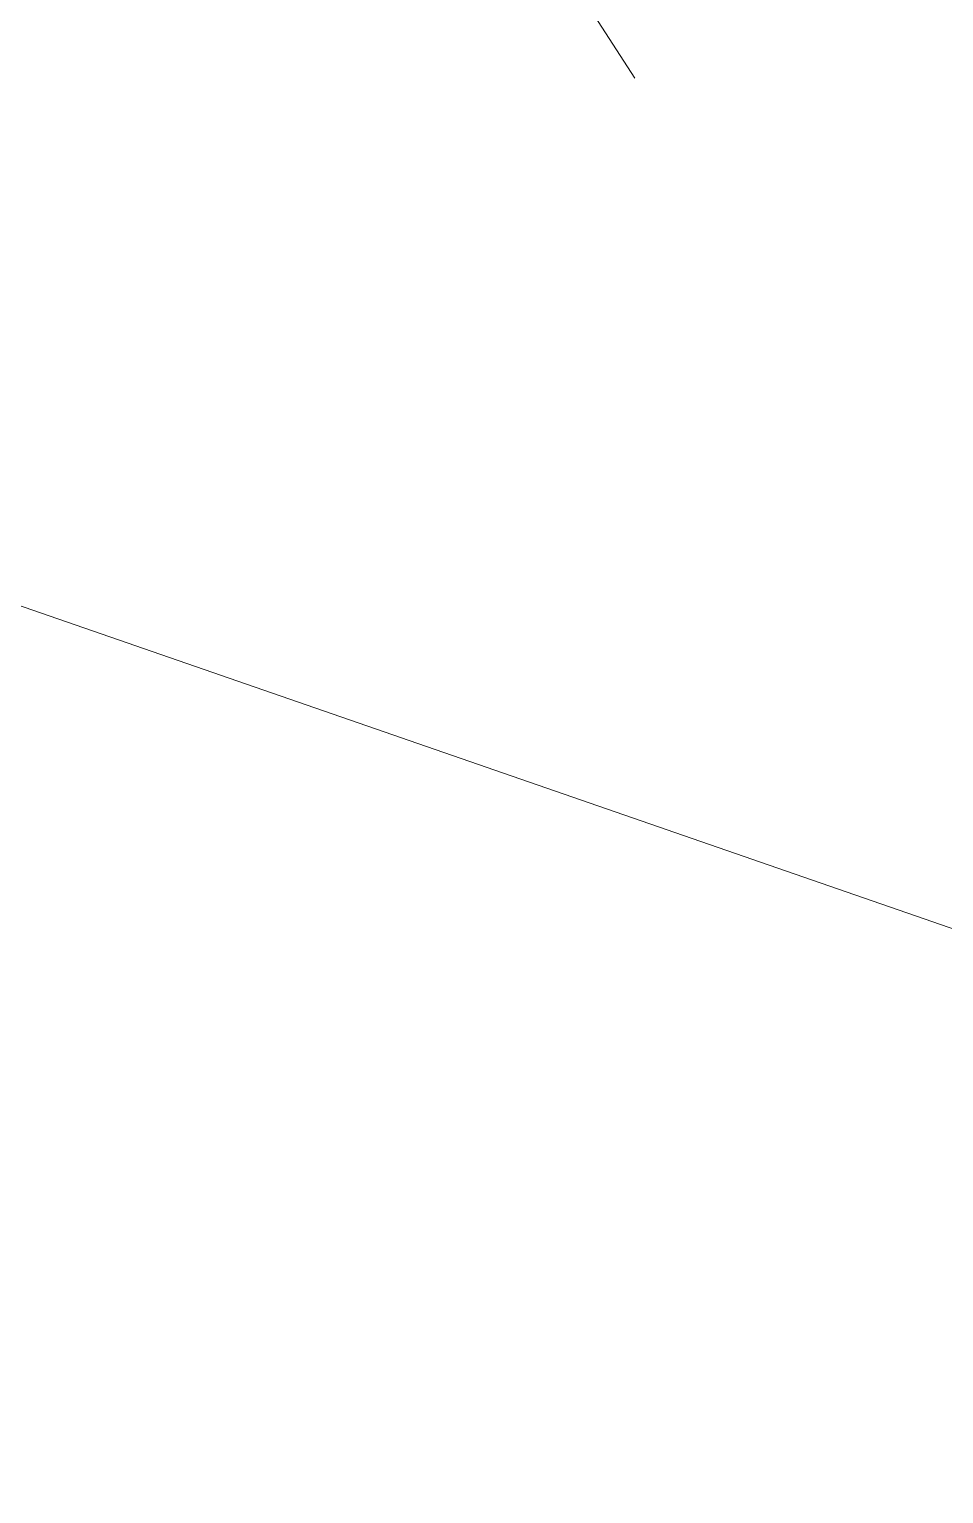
# Model space of a CAD drawing. Header units: metres. Extents: x 507606 to 508087, y 6966978 to 6967359.
# Drawn here: x 507796.093 to 507797.299, y 6967272.556 to 6967274.488 of the extents above; entities that cross this region are included whole.
import ezdxf

# ---------------------------------------------------------------- set-up
doc = ezdxf.new("R2010")
doc.units = ezdxf.units.M
doc.layers.add('E_UG_LINES', color=7, linetype='EXISTING_ELECTRICITY_UG', lineweight=0, true_color=0xff2e2e)
doc.layers.add('S_UG_PIPES', color=35, linetype='EXIST_SEWER', lineweight=0)
doc.styles.get("Standard").update_dxf_attribs({"font": 'ARIALN.TTF'})
doc.linetypes.add('EXIST_SEWER', pattern='A,5,-2.5,5,-2,["S",Standard,S=2.5,R=0,X=0,Y=-1.25],-3.5,5,-2.5,5,-2.5', length=33)
doc.linetypes.add('EXISTING_ELECTRICITY_UG', pattern='A,2,-2,2,-2,2,-2,["E-UG",Standard,S=2.5,R=0,X=0,Y=-1.25],-9.15,2,-2,2,-2', length=29.15)

# ---------------------------------------------------------------- blocks, each defined once
blk = doc.blocks.new('XE_SURVEY')
at = {"layer": 'E_UG_LINES', "flags": 128}
blk.add_lwpolyline([(507796.8917, 6967274.4232), (507789.0627, 6967286.5192)], dxfattribs=at)
at = {"layer": 'S_UG_PIPES', "flags": 128}
blk.add_lwpolyline([(507808.0813, 6967322.8887), (507793.0947, 6967318.2602), (507790.054, 6967298.382), (507788.1638, 6967286.0257), (507788.5086, 6967285.1394), (507793.541, 6967277.0818), (507795.5137, 6967273.9232), (507809.0049, 6967269.2552), (507818.9277, 6967265.8219)], dxfattribs=at)

msp = doc.modelspace()

# ---------------------------------------------------------------- block references
msp.add_blockref('XE_SURVEY', (0, 0))

doc.saveas('drawing.dxf')
